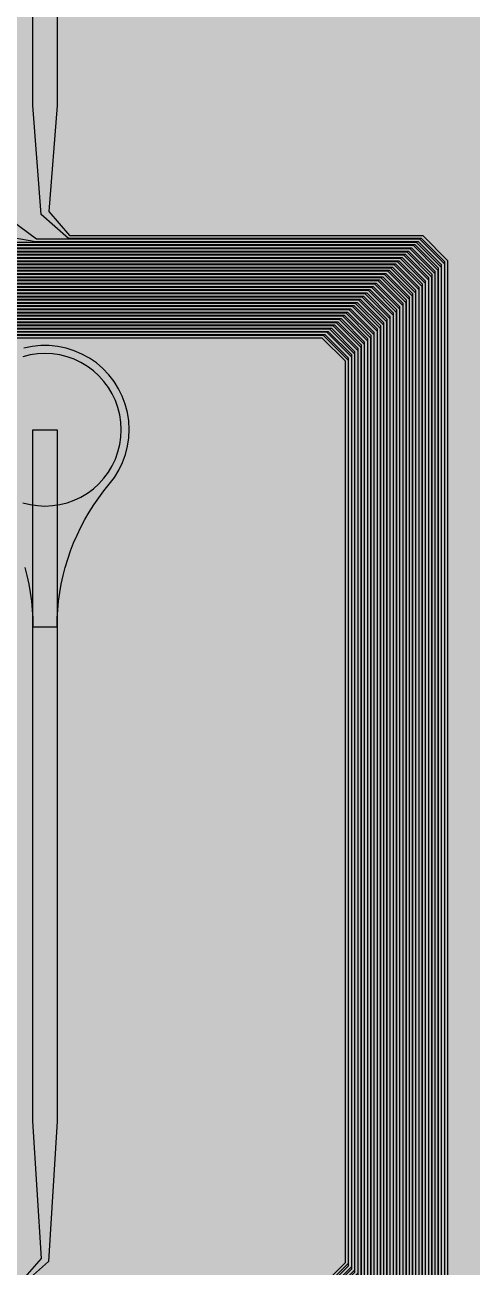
# Model space of a CAD drawing. Header units: metres. Extents: x -7231 to 10969, y -37556 to 1873.
# Drawn here: x 8956 to 9514, y -36084 to -34537 of the extents above; entities that cross this region are included whole.
import ezdxf

# ---------------------------------------------------------------- set-up
doc = ezdxf.new("R2010")
doc.units = ezdxf.units.M
for name, color, linetype in [('Metal1', 4, 'CONTINUOUS'), ('Metal2', 3, 'CONTINUOUS'), ('Polyimide', 7, 'CONTINUOUS'), ('Polyimide_Negative', 5, 'CONTINUOUS')]:
    doc.layers.add(name, color=color, linetype=linetype)

msp = doc.modelspace()

# ---------------------------------------------------------------- hatches: boundary and pattern name
at = {"layer": 'Polyimide'}
msp.add_hatch(color=7, dxfattribs=at).paths.add_polyline_path([(4065.7, -468), (4066.7, -502), (4068.5, -536), (4071.4, -570), (4075.5, -604), (4081, -638), (4088, -672), (4096.5, -706), (4106.6, -740), (4118.3, -774), (4131.6, -808), (4146.5, -842), (4162.9, -876), (4180.7, -910), (4199.8, -944), (4220.2, -978), (4241.7, -1012), (4264.2, -1046), (4287.5, -1080), (4311.5, -1114), (4336, -1148), (4360.9, -1182), (4385.9, -1216), (4410.9, -1250), (4435.7, -1284), (4460.2, -1318), (4484.2, -1352), (4507.5, -1385.9), (4530, -1419.9), (4551.5, -1453.9), (4571.9, -1487.9), (4591.1, -1521.9), (4608.9, -1555.9), (4625.3, -1589.9), (4640.1, -1623.9), (4653.4, -1657.9), (4665.1, -1691.9), (4675.2, -1725.9), (4683.7, -1759.9), (4690.7, -1793.9), (4696.2, -1827.9), (4700.3, -1861.9), (4703.2, -1895.9), (4705.1, -1929.9), (4706.1, -1963.9), (4706.4, -1997.9), (4706.5, -2031.9), (4706.5, -4793), (4710, -4838.4), (4720.2, -4882.7), (4737.1, -4925), (4760.1, -4964.2), (4788.9, -4999.5), (4822.6, -5030), (4860.5, -5055.1), (4901.8, -5074.2), (4901.8, -5074.2), (4970.7, -5105.2), (5034.7, -5145.3), (5092.8, -5193.5), (5143.8, -5249.2), (5186.9, -5311.2), (5221.2, -5378.4), (5246.2, -5449.7), (5261.4, -5523.7), (5266.5, -5599), (5261.4, -5674.3), (5246.2, -5748.3), (5221.2, -5819.6), (5186.9, -5886.8), (5143.8, -5948.8), (5092.8, -6004.5), (5034.7, -6052.7), (4970.7, -6092.8), (4901.8, -6123.8), (4860.5, -6142.9), (4822.6, -6168), (4788.9, -6198.5), (4760.1, -6233.8), (4737.1, -6273), (4720.2, -6315.3), (4710, -6359.6), (4706.5, -6405), (4706.5, -9221.5), (4710, -9266.9), (4720.2, -9311.2), (4737.1, -9353.5), (4760.1, -9392.7), (4788.9, -9428), (4822.6, -9458.5), (4860.5, -9483.6), (4901.8, -9502.7), (4970.7, -9533.7), (5034.7, -9573.8), (5092.8, -9622), (5143.8, -9677.7), (5186.9, -9739.7), (5221.2, -9806.9), (5246.2, -9878.2), (5261.4, -9952.2), (5266.5, -10027.5), (5261.4, -10102.8), (5246.2, -10176.8), (5221.2, -10248.1), (5186.9, -10315.3), (5143.8, -10377.3), (5092.8, -10433), (5034.7, -10481.2), (4970.7, -10521.3), (4901.8, -10552.3), (4860.5, -10571.4), (4822.6, -10596.5), (4788.9, -10627), (4760.1, -10662.3), (4737.1, -10701.5), (4720.2, -10743.8), (4710, -10788.1), (4706.5, -10833.5), (4706.5, -13650), (4710, -13695.4), (4720.2, -13739.7), (4737.1, -13782), (4760.1, -13821.2), (4788.9, -13856.5), (4822.6, -13887), (4860.5, -13912.1), (4901.8, -13931.2), (4970.7, -13962.2), (5034.7, -14002.2), (5092.8, -14050.5), (5143.8, -14106.2), (5186.9, -14168.2), (5221.2, -14235.4), (5246.2, -14306.7), (5261.4, -14380.7), (5266.5, -14456), (5261.4, -14531.3), (5246.2, -14605.3), (5221.2, -14676.5), (5186.9, -14743.8), (5143.8, -14805.8), (5092.8, -14861.5), (5034.7, -14909.7), (4970.7, -14949.8), (4901.8, -14980.8), (4860.5, -14999.9), (4822.6, -15025), (4788.9, -15055.5), (4760.1, -15090.8), (4737.1, -15130), (4720.2, -15172.3), (4710, -15216.6), (4706.5, -15262), (4706.5, -15456), (4720.9, -15750), (4764.1, -16041.3), (4835.7, -16326.8), (4934.9, -16604), (5060.7, -16870.2), (5212.1, -17122.7), (5387.5, -17359.2), (5585.2, -17577.3), (5803.3, -17775), (6039.8, -17950.4), (6292.3, -18101.8), (6558.4, -18227.6), (6835.6, -18326.8), (7121.2, -18398.3), (7412.4, -18441.5), (7706.5, -18456), (9969, -18456), (10047.4, -18459.8), (10125.1, -18471.4), (10201.2, -18490.4), (10275.2, -18516.9), (10346.1, -18550.5), (10413.5, -18590.8), (10476.5, -18637.6), (10534.7, -18690.3), (10587.4, -18748.5), (10634.2, -18811.5), (10674.5, -18878.9), (10708.1, -18949.8), (10734.6, -19023.8), (10753.6, -19099.9), (10765.2, -19177.6), (10769, -19256), (10769, -20895.8), (10730.2, -20951.4), (10694.6, -21009.1), (10662.2, -21068.6), (10633.2, -21129.9), (10607.6, -21192.7), (10585.5, -21256.7), (10566.9, -21322), (10552, -21388.1), (10540.8, -21455), (10533.4, -21522.3), (10529.6, -21590), (10529.6, -21657.8), (10533.4, -21725.5), (10540.8, -21792.9), (10552, -21859.7), (10566.9, -21925.9), (10585.5, -21991.1), (10607.6, -22055.2), (10633.2, -22117.9), (10662.2, -22179.2), (10694.6, -22238.7), (10730.2, -22296.4), (10769, -22352), (10769, -32454.2), (10728.7, -32510.5), (10691.7, -32568.9), (10658, -32629.3), (10627.8, -32691.6), (10601.2, -32755.4), (10578.2, -32820.7), (10558.9, -32887.1), (10543.4, -32954.5), (10531.8, -33022.7), (10524, -33091.4), (10520.1, -33160.5), (10520.1, -33229.7), (10524, -33298.8), (10531.8, -33367.5), (10543.4, -33435.7), (10558.9, -33503.1), (10578.2, -33569.5), (10601.2, -33634.8), (10627.8, -33698.6), (10658, -33760.8), (10691.7, -33821.3), (10728.7, -33879.7), (10769, -33936), (10769, -36556), (10765.2, -36634.4), (10753.6, -36712.1), (10734.6, -36788.2), (10708.1, -36862.1), (10674.5, -36933.1), (10634.2, -37000.5), (10587.4, -37063.5), (10534.7, -37121.7), (10476.5, -37174.4), (10413.5, -37221.2), (10346.1, -37261.5), (10275.2, -37295.1), (10201.2, -37321.6), (10125.1, -37340.6), (10047.4, -37352.1), (9969, -37356), (-6231, -37356), (-6309.4, -37352.1), (-6387.1, -37340.6), (-6463.2, -37321.6), (-6537.2, -37295.1), (-6608.1, -37261.5), (-6675.5, -37221.2), (-6738.5, -37174.4), (-6796.7, -37121.7), (-6849.4, -37063.5), (-6896.2, -37000.5), (-6936.5, -36933.1), (-6970.1, -36862.1), (-6996.6, -36788.2), (-7015.6, -36712.1), (-7027.2, -36634.4), (-7031, -36556), (-7031, -33936), (-6990.7, -33879.8), (-6953.7, -33821.3), (-6920, -33760.9), (-6889.8, -33698.6), (-6863.2, -33634.8), (-6840.2, -33569.5), (-6820.9, -33503.1), (-6805.4, -33435.7), (-6793.7, -33367.5), (-6785.9, -33298.8), (-6782, -33229.7), (-6782, -33160.5), (-6785.9, -33091.4), (-6793.7, -33022.7), (-6805.4, -32954.5), (-6820.9, -32887.1), (-6840.2, -32820.6), (-6863.2, -32755.4), (-6889.8, -32691.5), (-6920, -32629.3), (-6953.7, -32568.9), (-6990.7, -32510.4), (-7031, -32454.2), (-7031, -22364.8), (-6990.7, -22308.6), (-6953.7, -22250.1), (-6920, -22189.7), (-6889.8, -22127.5), (-6863.2, -22063.6), (-6840.2, -21998.4), (-6820.9, -21931.9), (-6805.4, -21864.5), (-6793.7, -21796.3), (-6785.9, -21727.6), (-6782, -21658.5), (-6782, -21589.3), (-6785.9, -21520.3), (-6793.7, -21451.5), (-6805.4, -21383.3), (-6820.9, -21315.9), (-6840.2, -21249.5), (-6863.2, -21184.2), (-6889.8, -21120.4), (-6920, -21058.1), (-6953.7, -20997.7), (-6990.7, -20939.3), (-7031, -20883), (-7031, -19256), (-7027.2, -19177.6), (-7015.6, -19099.9), (-6996.6, -19023.8), (-6970.1, -18949.8), (-6936.5, -18878.9), (-6896.2, -18811.5), (-6849.4, -18748.5), (-6796.7, -18690.3), (-6738.5, -18637.6), (-6675.5, -18590.8), (-6608.1, -18550.5), (-6537.2, -18516.9), (-6463.2, -18490.4), (-6387.1, -18471.4), (-6309.4, -18459.8), (-6231, -18456), (-3968.5, -18456), (-3674.4, -18441.5), (-3383.2, -18398.3), (-3097.6, -18326.8), (-2820.4, -18227.6), (-2554.3, -18101.8), (-2301.8, -17950.4), (-2065.3, -17775), (-1847.2, -17577.3), (-1649.5, -17359.2), (-1474.1, -17122.7), (-1322.7, -16870.2), (-1196.9, -16604), (-1097.7, -16326.8), (-1026.1, -16041.3), (-982.9, -15750), (-968.5, -15456), (-968.5, -15262), (-972, -15216.6), (-982.2, -15172.3), (-999.1, -15130), (-1022.1, -15090.8), (-1050.9, -15055.5), (-1084.6, -15025), (-1122.5, -14999.9), (-1163.8, -14980.8), (-1232.7, -14949.8), (-1296.7, -14909.7), (-1354.8, -14861.5), (-1405.8, -14805.8), (-1448.9, -14743.8), (-1483.2, -14676.5), (-1508.2, -14605.3), (-1523.4, -14531.3), (-1528.5, -14456), (-1523.4, -14380.7), (-1508.2, -14306.7), (-1483.2, -14235.4), (-1448.9, -14168.2), (-1405.8, -14106.2), (-1354.8, -14050.5), (-1296.7, -14002.2), (-1232.7, -13962.2), (-1163.8, -13931.2), (-1122.5, -13912.1), (-1084.6, -13887), (-1050.9, -13856.5), (-1022.1, -13821.2), (-999.1, -13782), (-982.2, -13739.7), (-972, -13695.4), (-968.5, -13650), (-968.5, -12309.6), (-972, -12264.3), (-982.2, -12219.9), (-999.1, -12177.7), (-1022.1, -12138.5), (-1050.9, -12103.2), (-1084.6, -12072.6), (-1122.5, -12047.5), (-1163.8, -12028.5), (-1232.7, -11997.4), (-1296.7, -11957.4), (-1354.8, -11909.1), (-1405.8, -11853.5), (-1448.9, -11791.5), (-1483.2, -11724.2), (-1508.2, -11653), (-1523.4, -11579), (-1528.5, -11503.7), (-1523.4, -11428.3), (-1508.2, -11354.4), (-1483.2, -11283.1), (-1448.9, -11215.9), (-1405.8, -11153.8), (-1354.8, -11098.2), (-1296.7, -11049.9), (-1232.7, -11009.9), (-1163.8, -10978.8), (-1122.5, -10959.8), (-1084.6, -10934.7), (-1050.9, -10904.1), (-1022.1, -10868.9), (-999.1, -10829.6), (-982.2, -10787.4), (-972, -10743), (-968.5, -10697.7), (-968.5, -9357.3), (-972, -9311.9), (-982.2, -9267.6), (-999.1, -9225.4), (-1022.1, -9186.1), (-1050.9, -9150.8), (-1084.6, -9120.3), (-1122.5, -9095.2), (-1163.8, -9076.2), (-1163.8, -9076.2), (-1232.7, -9045.1), (-1296.7, -9005.1), (-1354.8, -8956.8), (-1405.8, -8901.1), (-1448.9, -8839.1), (-1483.2, -8771.9), (-1508.2, -8700.6), (-1523.4, -8626.7), (-1528.5, -8551.3), (-1523.4, -8476), (-1508.2, -8402), (-1483.2, -8330.8), (-1448.9, -8263.5), (-1405.8, -8201.5), (-1354.8, -8145.9), (-1296.7, -8097.6), (-1232.7, -8057.6), (-1163.8, -8026.5), (-1163.8, -8026.5), (-1122.5, -8007.4), (-1084.6, -7982.4), (-1050.9, -7951.8), (-1022.1, -7916.5), (-999.1, -7877.3), (-982.2, -7835), (-972, -7790.7), (-968.5, -7745.4), (-968.5, -6405), (-972, -6359.6), (-982.2, -6315.3), (-999.1, -6273), (-1022.1, -6233.8), (-1050.9, -6198.5), (-1084.6, -6168), (-1122.5, -6142.9), (-1163.8, -6123.8), (-1163.8, -6123.8), (-1232.7, -6092.8), (-1296.7, -6052.7), (-1354.8, -6004.5), (-1405.8, -5948.8), (-1448.9, -5886.8), (-1483.2, -5819.6), (-1508.2, -5748.3), (-1523.4, -5674.3), (-1528.5, -5599), (-1523.4, -5523.7), (-1508.2, -5449.7), (-1483.2, -5378.4), (-1448.9, -5311.2), (-1405.8, -5249.2), (-1354.8, -5193.5), (-1296.7, -5145.3), (-1232.7, -5105.2), (-1163.8, -5074.2), (-1163.8, -5074.2), (-1122.5, -5055.1), (-1084.6, -5030), (-1050.9, -4999.5), (-1022.1, -4964.2), (-999.1, -4925), (-982.2, -4882.7), (-972, -4838.4), (-968.5, -4793), (-968.5, -2031.9), (-968.4, -1997.9), (-968.1, -1963.9), (-967.1, -1929.9), (-965.2, -1895.9), (-962.2, -1861.9), (-958, -1827.9), (-952.4, -1793.9), (-945.3, -1759.9), (-936.6, -1725.9), (-926.4, -1691.9), (-914.4, -1657.9), (-900.9, -1623.9), (-885.7, -1589.9), (-869.1, -1555.9), (-850.9, -1521.9), (-831.4, -1487.9), (-810.6, -1453.9), (-788.7, -1419.9), (-765.8, -1385.9), (-742.1, -1352), (-717.6, -1318), (-692.7, -1284), (-667.4, -1250), (-641.9, -1216), (-616.4, -1182), (-591.1, -1148), (-566.1, -1114), (-541.7, -1080), (-517.9, -1046), (-495, -1012), (-473.1, -978), (-452.4, -944), (-432.8, -910), (-414.7, -876), (-398, -842), (-382.9, -808), (-369.3, -774), (-357.4, -740), (-347.1, -706), (-338.4, -672), (-331.3, -638), (-325.7, -604), (-321.5, -570), (-318.6, -536), (-316.7, -502), (-315.7, -468), (-315.3, -434), (-315.2, -400), (-315.2, 401), (-315.2, 451), (-315.2, 1644), (-270.2, 1644), (-270, 1637.1), (-269.4, 1630.3), (-268.2, 1623.5), (-266.7, 1616.8), (-264.7, 1610.2), (-262.3, 1603.8), (-259.4, 1597.6), (-256.2, 1591.5), (-252.6, 1585.7), (-248.6, 1580.1), (-244.2, 1574.8), (-239.5, 1569.8), (-234.5, 1565.1), (-229.2, 1560.7), (-223.6, 1556.7), (-217.8, 1553.1), (-211.7, 1549.8), (-205.4, 1547), (-199, 1544.6), (-192.4, 1542.6), (-185.7, 1541), (-179, 1539.9), (-172.1, 1539.2), (-165.2, 1539), (-158.4, 1539.2), (-151.5, 1539.9), (-144.8, 1541), (-138.1, 1542.6), (-131.5, 1544.6), (-125.1, 1547), (-118.8, 1549.8), (-112.8, 1553.1), (-106.9, 1556.7), (-101.3, 1560.7), (-96, 1565.1), (-91, 1569.8), (-86.3, 1574.8), (-81.9, 1580.1), (-77.9, 1585.7), (-74.3, 1591.5), (-71.1, 1597.6), (-68.2, 1603.8), (-65.8, 1610.2), (-63.8, 1616.8), (-62.3, 1623.5), (-61.1, 1630.3), (-60.5, 1637.1), (-60.2, 1644), (1853, 1644), (1853, 1573), (3815.2, 1573), (3815.5, 1579.5), (3816.1, 1586.1), (3817.2, 1592.5), (3818.7, 1598.9), (3820.6, 1605.1), (3822.9, 1611.3), (3825.6, 1617.2), (3828.6, 1623), (3832.1, 1628.6), (3835.9, 1633.9), (3840.1, 1638.9), (3844.5, 1643.7), (3849.3, 1648.2), (3854.4, 1652.3), (3859.7, 1656.1), (3865.2, 1659.6), (3871, 1662.7), (3877, 1665.4), (3883.1, 1667.7), (3889.4, 1669.6), (3895.7, 1671.1), (3902.2, 1672.1), (3908.7, 1672.8), (3915.2, 1673), (3921.8, 1672.8), (3928.3, 1672.1), (3934.8, 1671.1), (3941.1, 1669.6), (3947.4, 1667.7), (3953.5, 1665.4), (3959.5, 1662.7), (3965.2, 1659.6), (3970.8, 1656.1), (3976.1, 1652.3), (3981.2, 1648.2), (3986, 1643.7), (3990.4, 1638.9), (3994.6, 1633.9), (3998.4, 1628.6), (4001.9, 1623), (4004.9, 1617.2), (4007.6, 1611.3), (4009.9, 1605.1), (4011.8, 1598.9), (4013.3, 1592.5), (4014.4, 1586.1), (4015, 1579.5), (4015.2, 1573), (4065.2, 1573), (4065.2, 451), (4065.2, 401), (4065.2, -400), (4065.3, -434), (4065.7, -468)])

# ---------------------------------------------------------------- linework, layer by layer
at = {"layer": 'Metal1'}
for points in [[(1872.7, -19211.9), (1872.7, -36202.3), (1901.7, -36231.3), (9450.8, -36231.3), (9479.8, -36202.3), (9479.8, -34831.7), (9450.8, -34802.8), (9010.8, -34802.8), (8976.6, -34773), (8966.5, -34636.9), (8966.5, -33931), (8996.5, -33931), (8996.5, -34636.9), (8986.4, -34769), (9012.2, -34799.2), (9452.2, -34799.2), (9483.2, -34830.3), (9483.2, -36203.7), (9452.2, -36234.8), (1900.3, -36234.8), (1869.2, -36203.7), (1869.2, -19211.9)], [(1880.7, -19211.9), (1880.7, -36194.3), (1909.7, -36223.2), (9442.8, -36223.2), (9471.8, -36194.3), (9471.8, -34839.7), (9442.8, -34810.8), (8660.8, -34810.8), (8626.6, -34781), (8616.5, -34643.3), (8616.5, -33931), (8646.5, -33931), (8646.5, -34643.3), (8636.4, -34777), (8662.2, -34807.3), (9444.2, -34807.3), (9475.3, -34838.3), (9475.3, -36195.7), (9444.2, -36226.8), (1908.3, -36226.8), (1877.2, -36195.7), (1877.2, -19211.9)], [(1888.7, -19211.9), (1888.7, -36186.3), (1917.7, -36215.3), (9434.8, -36215.3), (9463.8, -36186.3), (9463.8, -34847.7), (9434.8, -34818.8), (8310.8, -34818.8), (8276.6, -34789), (8266.5, -34649.7), (8266.5, -33931), (8296.5, -33931), (8296.5, -34649.7), (8286.4, -34785), (8312.2, -34815.2), (9436.2, -34815.2), (9467.2, -34846.3), (9467.2, -36187.7), (9436.2, -36218.8), (1916.3, -36218.8), (1885.2, -36187.7), (1885.2, -19211.9)], [(1896.7, -19211.9), (1896.7, -36178.3), (1925.7, -36207.2), (9426.8, -36207.2), (9455.8, -36178.3), (9455.8, -34855.7), (9426.8, -34826.8), (7960.8, -34826.8), (7926.6, -34797), (7916.5, -34656.1), (7916.5, -33931), (7946.5, -33931), (7946.5, -34656.1), (7936.4, -34793), (7962.2, -34823.2), (9428.2, -34823.2), (9459.3, -34854.3), (9459.3, -36179.7), (9428.2, -36210.8), (1924.3, -36210.8), (1893.2, -36179.7), (1893.2, -19211.9)], [(1904.7, -19211.9), (1904.7, -36170.3), (1933.7, -36199.3), (9418.8, -36199.3), (9447.8, -36170.3), (9447.8, -34863.7), (9418.8, -34834.8), (7610.8, -34834.8), (7576.7, -34805), (7566.5, -34662.5), (7566.5, -33931), (7596.5, -33931), (7596.5, -34662.5), (7586.3, -34801), (7612.2, -34831.2), (9420.2, -34831.2), (9451.2, -34862.3), (9451.2, -36171.7), (9420.2, -36202.8), (1932.3, -36202.8), (1901.2, -36171.7), (1901.2, -19211.9)], [(1912.7, -19211.9), (1912.7, -36162.3), (1941.7, -36191.3), (9410.8, -36191.3), (9439.8, -36162.3), (9439.8, -34871.7), (9410.8, -34842.8), (7260.8, -34842.8), (7226.7, -34813), (7216.5, -34668.9), (7216.5, -33931), (7246.5, -33931), (7246.5, -34668.9), (7236.3, -34809), (7262.2, -34839.2), (9412.2, -34839.2), (9443.3, -34870.3), (9443.3, -36163.7), (9412.2, -36194.8), (1940.3, -36194.8), (1909.2, -36163.7), (1909.2, -19211.9)], [(1920.7, -19211.9), (1920.7, -36154.3), (1949.7, -36183.2), (9402.8, -36183.2), (9431.8, -36154.3), (9431.8, -34879.7), (9402.8, -34850.8), (6910.8, -34850.8), (6876.7, -34821), (6866.5, -34675.3), (6866.5, -33931), (6896.5, -33931), (6896.5, -34675.3), (6886.3, -34817), (6912.2, -34847.3), (9404.2, -34847.3), (9435.2, -34878.3), (9435.2, -36155.7), (9404.2, -36186.8), (1948.3, -36186.8), (1917.2, -36155.7), (1917.2, -19211.9)], [(1928.7, -19211.9), (1928.7, -36146.3), (1957.7, -36175.3), (9394.8, -36175.3), (9423.8, -36146.3), (9423.8, -34887.7), (9394.8, -34858.8), (6560.8, -34858.8), (6526.8, -34829), (6516.5, -34681.7), (6516.5, -33931), (6546.5, -33931), (6546.5, -34681.7), (6536.2, -34825), (6562.2, -34855.2), (9396.2, -34855.2), (9427.3, -34886.3), (9427.3, -36147.7), (9396.2, -36178.8), (1956.3, -36178.8), (1925.2, -36147.7), (1925.2, -19211.9)], [(1936.7, -19211.9), (1936.7, -36138.3), (1965.7, -36167.3), (9386.8, -36167.3), (9415.8, -36138.3), (9415.8, -34895.7), (9386.8, -34866.8), (6210.8, -34866.8), (6176.8, -34837), (6166.5, -34688.1), (6166.5, -33931), (6196.5, -33931), (6196.5, -34688.1), (6186.2, -34833), (6212.2, -34863.2), (9388.2, -34863.2), (9419.2, -34894.3), (9419.2, -36139.7), (9388.2, -36170.8), (1964.3, -36170.8), (1933.2, -36139.7), (1933.2, -19211.9)], [(1944.7, -19211.9), (1944.7, -36130.3), (1973.7, -36159.2), (9378.8, -36159.2), (9407.8, -36130.3), (9407.8, -34903.7), (9378.8, -34874.8), (5860.8, -34874.8), (5826.8, -34844.9), (5816.5, -34694.5), (5816.5, -33931), (5846.5, -33931), (5846.5, -34694.5), (5836.2, -34841.1), (5862.2, -34871.3), (9380.2, -34871.3), (9411.3, -34902.3), (9411.3, -36131.7), (9380.2, -36162.8), (1972.3, -36162.8), (1941.2, -36131.7), (1941.2, -19211.9)], [(1952.7, -19211.9), (1952.7, -36122.3), (1981.7, -36151.3), (9370.8, -36151.3), (9399.8, -36122.3), (9399.8, -34911.7), (9370.8, -34882.8), (5510.8, -34882.8), (5476.8, -34852.9), (5466.5, -34700.9), (5466.5, -33931), (5496.5, -33931), (5496.5, -34700.9), (5486.2, -34849.1), (5512.2, -34879.2), (9372.2, -34879.2), (9403.2, -34910.3), (9403.2, -36123.7), (9372.2, -36154.8), (1980.3, -36154.8), (1949.2, -36123.7), (1949.2, -19211.9)], [(1960.7, -19211.9), (1960.7, -36114.3), (1989.7, -36143.2), (9362.8, -36143.2), (9391.8, -36114.3), (9391.8, -34919.7), (9362.8, -34890.8), (5160.8, -34890.8), (5126.9, -34860.9), (5116.5, -34707.3), (5116.5, -33931), (5146.5, -33931), (5146.5, -34707.3), (5136.1, -34857.1), (5162.2, -34887.2), (9364.2, -34887.2), (9395.3, -34918.3), (9395.3, -36115.7), (9364.2, -36146.8), (1988.3, -36146.8), (1957.2, -36115.7), (1957.2, -19211.9)], [(1968.7, -19211.9), (1968.7, -36106.3), (1997.7, -36135.3), (9354.8, -36135.3), (9383.8, -36106.3), (9383.8, -34927.7), (9354.8, -34898.8), (4810.8, -34898.8), (4776.9, -34868.9), (4766.5, -34713.7), (4766.5, -33931), (4796.5, -33931), (4796.5, -34713.7), (4786.1, -34865.1), (4812.2, -34895.2), (9356.2, -34895.2), (9387.2, -34926.3), (9387.2, -36107.7), (9356.2, -36138.8), (1996.3, -36138.8), (1965.2, -36107.7), (1965.2, -19211.9)], [(1976.7, -19211.9), (1976.7, -36098.3), (2005.7, -36127.3), (9346.8, -36127.3), (9375.8, -36098.3), (9375.8, -34935.7), (9346.8, -34906.8), (4460.8, -34906.8), (4426.9, -34876.9), (4416.5, -34720.1), (4416.5, -33931), (4446.5, -33931), (4446.5, -34720.1), (4436.1, -34873.1), (4462.2, -34903.2), (9348.2, -34903.2), (9379.3, -34934.3), (9379.3, -36099.7), (9348.2, -36130.8), (2004.3, -36130.8), (1973.2, -36099.7), (1973.2, -19211.9)], [(1984.7, -19211.9), (1984.7, -36090.3), (2013.7, -36119.2), (9338.8, -36119.2), (9367.8, -36090.3), (9367.8, -34943.7), (9338.8, -34914.8), (4110.8, -34914.8), (4076.9, -34884.9), (4066.5, -34726.5), (4066.5, -33931), (4096.5, -33931), (4096.5, -34726.5), (4086.1, -34881.1), (4112.2, -34911.3), (9340.2, -34911.3), (9371.2, -34942.3), (9371.2, -36091.7), (9340.2, -36122.8), (2012.3, -36122.8), (1981.2, -36091.7), (1981.2, -19211.9)], [(1992.7, -19211.9), (1992.7, -36082.3), (2021.7, -36111.3), (9330.8, -36111.3), (9359.8, -36082.3), (9359.8, -34951.7), (9330.8, -34922.8), (3760.8, -34922.8), (3726.9, -34892.9), (3716.5, -34732.9), (3716.5, -33931), (3746.5, -33931), (3746.5, -34732.9), (3736.1, -34889.1), (3762.2, -34919.2), (9332.2, -34919.2), (9363.3, -34950.3), (9363.3, -36083.7), (9332.2, -36114.8), (2020.3, -36114.8), (1989.2, -36083.7), (1989.2, -19211.9)], [(2000.7, -19211.9), (2000.7, -36074.3), (2029.7, -36103.3), (8950.8, -36103.3), (8977.1, -36073.2), (8966.5, -35902.1), (8966.5, -35041), (8996.5, -35041), (8996.5, -35902.1), (8985.9, -36076.8), (8952.2, -36106.8), (2028.3, -36106.8), (1997.2, -36075.7), (1997.2, -19211.9)], [(8956.3, -35212.4), (8959, -35222.7), (8961.3, -35233.2), (8963.2, -35243.8), (8964.6, -35254.4), (8965.7, -35265.1), (8966.3, -35275.8), (8966.5, -35286.6), (8996.5, -35286.6), (8996.5, -35286.6), (8996.7, -35275.8), (8997.3, -35265.1), (8998.4, -35254.4), (8999.8, -35243.8), (9001.7, -35233.2), (9004, -35222.7), (9006.7, -35212.4), (9009.8, -35202.1), (9013.3, -35191.9), (9017.2, -35181.9), (9021.5, -35172.1), (9026.1, -35162.4), (9031.2, -35152.9), (9036.6, -35143.6), (9042.3, -35134.6), (9048.4, -35125.8), (9054.9, -35117.2), (9061.6, -35108.9), (9068.1, -35100.4), (9073.6, -35091.4), (9078.2, -35081.8), (9081.9, -35071.9), (9084.5, -35061.6), (9086, -35051.1), (9086.5, -35040.5), (9085.9, -35029.9), (9084.3, -35019.4), (9081.6, -35009.2), (9077.8, -34999.3), (9073.1, -34989.8), (9067.5, -34980.8), (9061, -34972.4), (9053.7, -34964.7), (9045.6, -34957.8), (9036.9, -34951.8), (9027.6, -34946.7), (9017.9, -34942.5), (9007.7, -34939.3), (8997.4, -34937.2), (8986.8, -34936.1), (8976.2, -34936.1), (8965.6, -34937.2), (8955.3, -34939.3)]]:
    msp.add_lwpolyline(points, dxfattribs=at)
at = {"layer": 'Metal2'}
for points in [[(1876.7, -19211.9), (1876.7, -36198.3), (1905.7, -36227.3), (9446.8, -36227.3), (9475.8, -36198.3), (9475.8, -34835.7), (9446.8, -34806.8), (8970.2, -34806.8), (8910.8, -34796.5), (8795.9, -34681.6), (8817.1, -34660.4), (8927.8, -34771.1), (8970.8, -34803.2), (9448.2, -34803.2), (9479.3, -34834.3), (9479.3, -36199.7), (9448.2, -36230.8), (1904.3, -36230.8), (1873.2, -36199.7), (1873.2, -19211.9)], [(1884.7, -19211.9), (1884.7, -36190.3), (1913.7, -36219.2), (9438.8, -36219.2), (9467.8, -36190.3), (9467.8, -34843.7), (9438.8, -34814.8), (8628.2, -34814.8), (8568.9, -34804.3), (8565.9, -34801.6), (8445.9, -34681.6), (8467.1, -34660.4), (8587.1, -34780.4), (8585.6, -34779.3), (8628.8, -34811.2), (9440.2, -34811.2), (9471.2, -34842.3), (9471.2, -36191.7), (9440.2, -36222.8), (1912.3, -36222.8), (1881.2, -36191.7), (1881.2, -19211.9)], [(1892.7, -19211.9), (1892.7, -36182.3), (1921.7, -36211.2), (9430.8, -36211.2), (9459.8, -36182.3), (9459.8, -34851.7), (9430.8, -34822.8), (8286.2, -34822.8), (8228.2, -34810.4), (8215.9, -34801.6), (8095.9, -34681.6), (8117.1, -34660.4), (8237.1, -34780.4), (8242.4, -34789.1), (8286.8, -34819.3), (9432.2, -34819.3), (9463.2, -34850.3), (9463.2, -36183.7), (9432.2, -36214.8), (1920.3, -36214.8), (1889.2, -36183.7), (1889.2, -19211.9)], [(1900.7, -19211.9), (1900.7, -36174.3), (1929.7, -36203.3), (9422.8, -36203.3), (9451.8, -36174.3), (9451.8, -34859.7), (9422.8, -34830.8), (7944.2, -34830.8), (7887, -34817.1), (7865.9, -34801.6), (7745.9, -34681.6), (7767.1, -34660.4), (7887.1, -34780.4), (7899.5, -34798.4), (7944.8, -34827.2), (9424.2, -34827.2), (9455.2, -34858.3), (9455.2, -36175.7), (9424.2, -36206.8), (1928.3, -36206.8), (1897.2, -36175.7), (1897.2, -19211.9)], [(1908.7, -19211.9), (1908.7, -36166.3), (1937.7, -36195.2), (9414.8, -36195.2), (9443.8, -36166.3), (9443.8, -34867.7), (9414.8, -34838.8), (7602.2, -34838.8), (7545.7, -34824.2), (7515.9, -34801.6), (7395.9, -34681.6), (7417.1, -34660.4), (7537.1, -34780.4), (7556.9, -34807.4), (7602.8, -34835.2), (9416.2, -34835.2), (9447.2, -34866.3), (9447.2, -36167.7), (9416.2, -36198.8), (1936.3, -36198.8), (1905.2, -36167.7), (1905.2, -19211.9)], [(1916.7, -19211.9), (1916.7, -36158.3), (1945.7, -36187.3), (9406.8, -36187.3), (9435.8, -36158.3), (9435.8, -34875.7), (9406.8, -34846.8), (7260.2, -34846.8), (7204.2, -34831.4), (7165.9, -34801.6), (7045.9, -34681.6), (7067.1, -34660.4), (7187.1, -34780.4), (7214.4, -34816.2), (7260.8, -34843.2), (9408.2, -34843.2), (9439.2, -34874.3), (9439.2, -36159.7), (9408.2, -36190.8), (1944.3, -36190.8), (1913.2, -36159.7), (1913.2, -19211.9)], [(1924.7, -19211.9), (1924.7, -36150.3), (1953.7, -36179.3), (9398.8, -36179.3), (9427.8, -36150.3), (9427.8, -34883.7), (9398.8, -34854.8), (6877.3, -34854.8), (6822.7, -34837.4), (6798.7, -34814.3), (6694.6, -34680.2), (6718.4, -34661.8), (6822.4, -34795.9), (6835.9, -34821.2), (6878.1, -34851.2), (9400.2, -34851.2), (9431.2, -34882.3), (9431.2, -36151.7), (9400.2, -36182.8), (1952.3, -36182.8), (1921.2, -36151.7), (1921.2, -19211.9)], [(1932.7, -19211.9), (1932.7, -36142.3), (1961.7, -36171.2), (9390.8, -36171.2), (9419.8, -36142.3), (9419.8, -34891.7), (9390.8, -34862.8), (6527.3, -34862.8), (6473.5, -34844.5), (6445.7, -34816.2), (6344.5, -34679.9), (6368.5, -34662.1), (6469.8, -34798.3), (6486.2, -34829.4), (6528.1, -34859.3), (9392.2, -34859.3), (9423.2, -34890.3), (9423.2, -36143.7), (9392.2, -36174.8), (1960.3, -36174.8), (1929.2, -36143.7), (1929.2, -19211.9)], [(1940.7, -19211.9), (1940.7, -36134.3), (1969.7, -36163.3), (9382.8, -36163.3), (9411.8, -36134.3), (9411.8, -34899.7), (9382.8, -34870.8), (6177.3, -34870.8), (6124.2, -34851.6), (6092.8, -34817.9), (5994.3, -34679.7), (6018.7, -34662.3), (6117.3, -34800.5), (6136.4, -34837.5), (6178.1, -34867.2), (9384.2, -34867.2), (9415.2, -34898.3), (9415.2, -36135.7), (9384.2, -36166.8), (1968.3, -36166.8), (1937.2, -36135.7), (1937.2, -19211.9)], [(1948.7, -19211.9), (1948.7, -36126.3), (1977.7, -36155.2), (9374.8, -36155.2), (9403.8, -36126.3), (9403.8, -34907.7), (9374.8, -34878.8), (5827.3, -34878.8), (5774.9, -34858.8), (5740.1, -34819.5), (5644.1, -34679.5), (5668.9, -34662.5), (5764.8, -34802.5), (5786.6, -34845.7), (5828.1, -34875.2), (9376.2, -34875.2), (9407.2, -34906.3), (9407.2, -36127.7), (9376.2, -36158.8), (1976.3, -36158.8), (1945.2, -36127.7), (1945.2, -19211.9)], [(1956.7, -19211.9), (1956.7, -36118.3), (1985.7, -36147.2), (9366.8, -36147.2), (9395.8, -36118.3), (9395.8, -34915.7), (9366.8, -34886.8), (5477.3, -34886.8), (5425.5, -34866.2), (5387.4, -34820.9), (5294, -34679.3), (5319, -34662.7), (5412.5, -34804.4), (5436.9, -34853.8), (5478.2, -34883.3), (9368.2, -34883.3), (9399.2, -34914.3), (9399.2, -36119.7), (9368.2, -36150.8), (1984.3, -36150.8), (1953.2, -36119.7), (1953.2, -19211.9)], [(1964.7, -19211.9), (1964.7, -36110.3), (1993.7, -36139.3), (9358.8, -36139.3), (9387.8, -36110.3), (9387.8, -34923.7), (9358.8, -34894.8), (5127.3, -34894.8), (5076.1, -34873.5), (5034.9, -34822.2), (4943.8, -34679.1), (4969.2, -34662.9), (5060.2, -34806.1), (5087.1, -34861.8), (5128.2, -34891.2), (9360.2, -34891.2), (9391.2, -34922.3), (9391.2, -36111.7), (9360.2, -36142.8), (1992.3, -36142.8), (1961.2, -36111.7), (1961.2, -19211.9)], [(1972.7, -19211.9), (1972.7, -36102.3), (2001.7, -36131.2), (9350.8, -36131.2), (9379.8, -36102.3), (9379.8, -34931.7), (9350.8, -34902.8), (4777.3, -34902.8), (4726.7, -34881), (4682.5, -34823.5), (4593.7, -34678.8), (4619.3, -34663.2), (4708.1, -34807.8), (4737.3, -34869.9), (4778.2, -34899.2), (9352.2, -34899.2), (9383.2, -34930.3), (9383.2, -36103.7), (9352.2, -36134.8), (2000.3, -36134.8), (1969.2, -36103.7), (1969.2, -19211.9)], [(1980.7, -19211.9), (1980.7, -36094.3), (2009.7, -36123.3), (9342.8, -36123.3), (9371.8, -36094.3), (9371.8, -34939.7), (9342.8, -34910.8), (4427.2, -34910.8), (4377.3, -34888.4), (4330.2, -34824.6), (4243.6, -34678.7), (4269.4, -34663.3), (4356, -34809.3), (4387.6, -34878), (4428.2, -34907.2), (9344.2, -34907.2), (9375.2, -34938.3), (9375.2, -36095.7), (9344.2, -36126.8), (2008.3, -36126.8), (1977.2, -36095.7), (1977.2, -19211.9)], [(1988.7, -19211.9), (1988.7, -36086.3), (2017.7, -36115.3), (9334.8, -36115.3), (9363.8, -36086.3), (9363.8, -34947.7), (9334.8, -34918.8), (4077.2, -34918.8), (4027.8, -34896), (3978, -34825.6), (3893.5, -34678.5), (3919.5, -34663.5), (4004, -34810.7), (4037.8, -34886), (4078.2, -34915.2), (9336.2, -34915.2), (9367.2, -34946.3), (9367.2, -36087.7), (9336.2, -36118.8), (2016.3, -36118.8), (1985.2, -36087.7), (1985.2, -19211.9)], [(1996.7, -19211.9), (1996.7, -36078.3), (2025.7, -36107.2), (9326.8, -36107.2), (9355.8, -36078.3), (9355.8, -34955.7), (9326.8, -34926.8), (3727.2, -34926.8), (3678.3, -34903.5), (3625.9, -34826.6), (3543.4, -34678.3), (3569.6, -34663.7), (3652.1, -34812), (3688, -34894), (3728.2, -34923.3), (9328.2, -34923.3), (9359.2, -34954.3), (9359.2, -36079.7), (9328.2, -36110.8), (2024.3, -36110.8), (1993.2, -36079.7), (1993.2, -19211.9)]]:
    msp.add_lwpolyline(points, dxfattribs=at)
at = {"layer": 'Polyimide_Negative'}
msp.add_lwpolyline([(8953.9, -35131.9), (8963, -35134.2), (8972.2, -35135.5), (8981.5, -35136), (8990.8, -35135.5), (9000, -35134.2), (9009.1, -35131.9), (9017.9, -35128.8), (9026.3, -35124.8), (9034.3, -35120), (9041.8, -35114.4), (9048.7, -35108.2), (9054.9, -35101.3), (9060.5, -35093.8), (9065.3, -35085.8), (9069.3, -35077.4), (9072.4, -35068.6), (9074.7, -35059.5), (9076, -35050.3), (9076.5, -35041), (9076.5, -35041), (9076, -35031.7), (9074.7, -35022.5), (9072.4, -35013.4), (9069.3, -35004.6), (9065.3, -34996.2), (9060.5, -34988.2), (9054.9, -34980.7), (9048.7, -34973.8), (9041.8, -34967.6), (9034.3, -34962), (9026.3, -34957.2), (9017.9, -34953.2), (9009.1, -34950.1), (9000, -34947.8), (8990.8, -34946.5), (8981.5, -34946), (8972.2, -34946.5), (8963, -34947.8), (8953.9, -34950.1)], dxfattribs=at)

doc.saveas('drawing.dxf')
